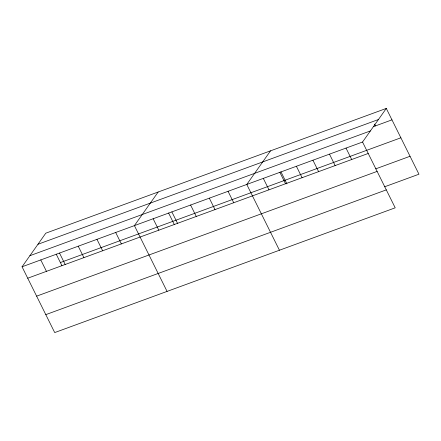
<?xml version="1.0" encoding="UTF-8"?>
<svg xmlns="http://www.w3.org/2000/svg" width="441" height="441" viewBox="0 0 441 441"><rect width="100%" height="100%" fill="white"/><g stroke="black" fill="none" stroke-linecap="round" stroke-linejoin="round"><path stroke-width="0.66" d="M386.294 108.425L362.546 142.03L395.202 207.816L54.706 332.575L22.05 266.788L45.798 233.184L386.294 108.425L418.95 174.212L384.602 186.797M158.159 192.017L134.411 225.616L167.067 291.402M270.526 150.844L246.778 184.448L279.434 250.234M37.959 244.275L378.455 119.517M373.521 126.617L391.966 119.858M29.889 255.697L370.385 130.938M22.05 266.788L362.546 142.03M60.378 262.555L400.875 137.796M27.722 278.216L368.218 153.462M375.699 168.864L410.047 156.274M36.631 296.154L377.127 171.395M45.803 314.637L386.299 189.878M374.536 124.114L375.429 125.917M346.009 148.088L351.681 159.521M329.471 154.146L335.143 165.579M312.928 160.21L318.606 171.637M296.391 166.268L302.068 177.701M280.95 171.841L286.937 183.908M279.853 172.326L285.531 183.759M263.316 178.385L268.988 189.817M228.052 191.306L233.724 202.739M209.321 198.169L214.999 209.602M190.595 205.032L196.273 216.465M171.869 211.895L177.541 223.322M168.583 213.014L174.267 224.463M153.143 218.753L158.815 230.185M115.685 232.479L121.363 243.912M96.959 239.342L102.632 250.769M78.233 246.199L83.906 257.632M59.502 253.062L65.18 264.495M56.222 254.181L61.905 265.636M40.776 259.925L46.454 271.358"/></g></svg>
